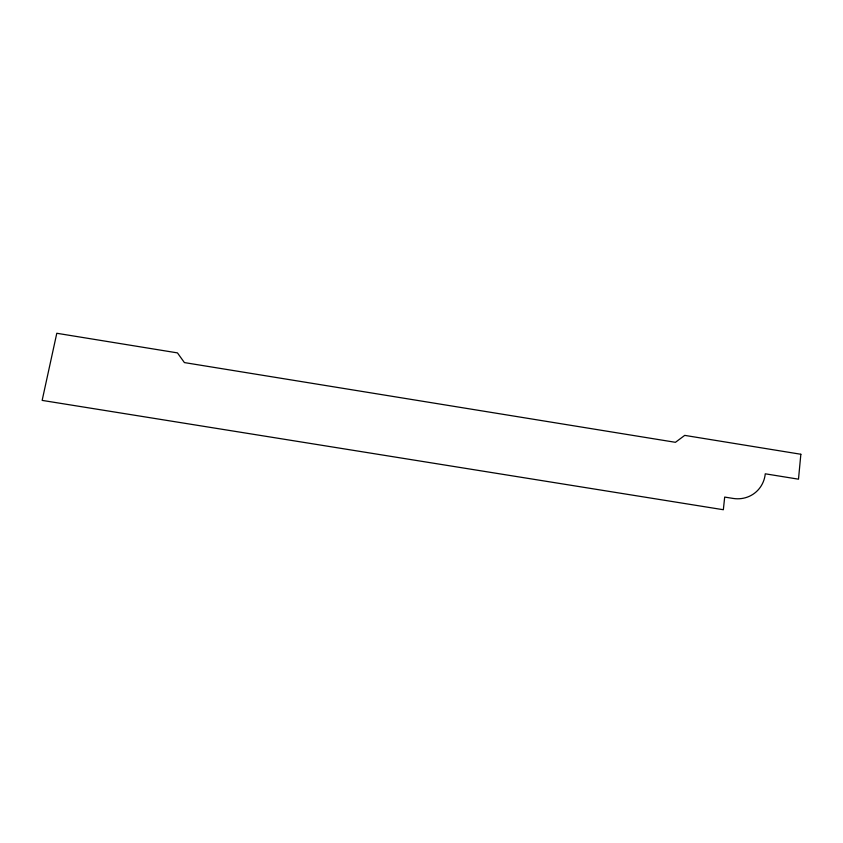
<?xml version="1.0" encoding="UTF-8"?>
<svg xmlns="http://www.w3.org/2000/svg" width="843" height="843" viewBox="0 0 843 843"><rect width="100%" height="100%" fill="white"/><g stroke="black" fill="none" stroke-linecap="round" stroke-linejoin="round"><path stroke-width="1.26" d="M800.85 454.261L798.49 479.182L765.265 473.808A30.264 28.609 49.5 0 1 733.062 498.424L724.685 497.075L723.347 509.73L42.15 400.393L56.797 333.27L177.452 352.89L184.406 362.585L675.443 442.312L684.727 435.378L800.85 454.261"/></g></svg>
